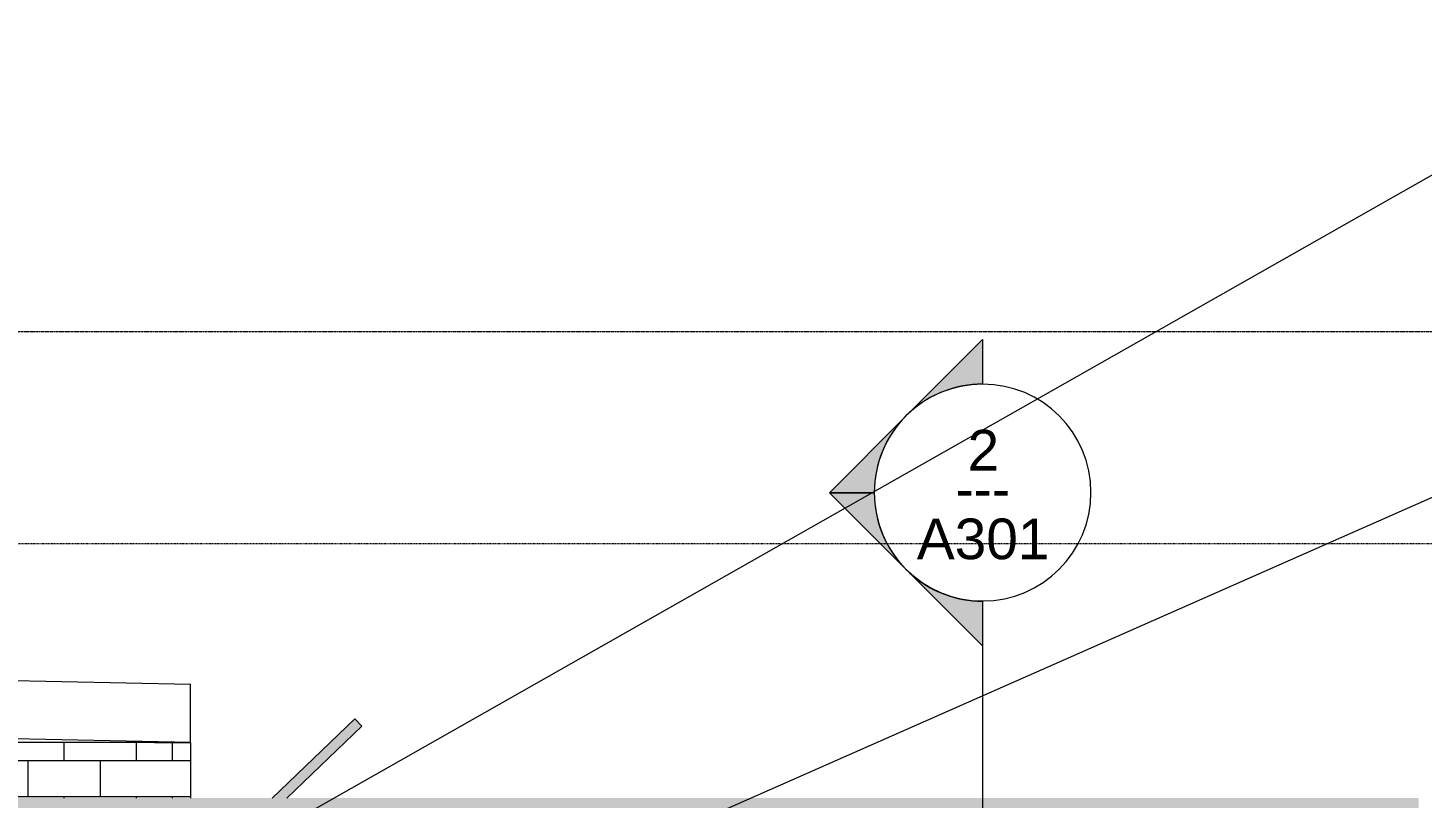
# Model space of a CAD drawing. Header units: inches. Extents: x 1750 to 7619, y -360 to 620.
# Drawn here: x 3559.3 to 3868.1, y 423.7 to 594.2 of the extents above; entities that cross this region are included whole.
import ezdxf

# ---------------------------------------------------------------- set-up
doc = ezdxf.new("R2010")
doc.units = ezdxf.units.IN
doc.header["$MEASUREMENT"] = 0
doc.linetypes.add('Aligning Line 1_8_', pattern=[0.25, 0.125, -0.125])
for name, color, linetype, lineweight in [('0-1', 7, 'Continuous', 5), ('A-GENM', 5, 'Continuous', 9), ('A-ROOF', 132, 'Continuous', 13), ('A-WALL', 113, 'Continuous', 13), ('A-WALL-1', 50, 'Continuous', 13), ('A-WALL-PATT-1', 251, 'Continuous', 9), ('G-ANNO-SYMB', 111, 'Aligning Line 1_8_', 9), ('G-ANNO-SYMB-1', 191, 'Aligning Line 1_8_', 9), ('G-ANNO-SYMB-2', 147, 'Aligning Line 1_8_', 9), ('G-ANNO-SYMB-3', 111, 'Continuous', 9), ('G-ANNO-TEXT', 231, 'Continuous', 9)]:
    doc.layers.add(name, color=color, linetype=linetype, lineweight=lineweight)
doc.styles.add('Arial', font='arial.ttf', dxfattribs={"height": 9})
doc.styles.add('Century Gothic', font='ufonts.com_century-gothic.ttf', dxfattribs={"height": 9})

# ---------------------------------------------------------------- blocks, each defined once
blk = doc.blocks.new('CTR - 2nd Phase_rvt-1-BUILDING ELEVATION - EAST')
at = {"layer": 'G-ANNO-SYMB-1'}
blk.add_line((1910.93, 526.95), (4072.04, 526.95), dxfattribs=at)
blk = doc.blocks.new('CTR - 1st Phase - Common Walls_rvt-1-BUILDING ELEVATION - EAST')
at = {"layer": 'G-ANNO-SYMB-2'}
for p, q in [((1910.93, 526.95), (4072.04, 526.95)), ((1910.93, 526.95), (4072.04, 526.95)), ((1910.96, 526.95), (4071.96, 526.95)), ((1910.93, 480), (4072.04, 480))]:
    blk.add_line(p, q, dxfattribs=at)
blk = doc.blocks.new('CTR - 1st Phase -Stairs _ Elevators_rvt-1-BUILDING ELEVATION - EAST')
at = {"layer": 'A-WALL-PATT-1'}
h = blk.add_hatch(dxfattribs=at)
h.set_pattern_fill('FP_42', color=256, style=0, pattern_type=2)
h.set_pattern_definition([(0, (3503.324, -128), (0, 8), []), (90, (3503.324, -128), (-8, 8), [8, -8])])
h.paths.add_polyline_path([(3549.34, 423.66), (3587.32, 423.66), (3587.32, 436), (3499.32, 436), (3499.32, 423.66), (3548.64, 423.66)], flags=0)
h = blk.add_hatch(dxfattribs=at)
h.set_pattern_fill('FP_41', color=256, style=0, pattern_type=2)
h.set_pattern_definition([(0, (3591.324, -128), (0, 8), []), (90, (3591.324, -128), (-8, 8), [8, -8])])
h.paths.add_polyline_path([(3588.87, 423.66), (3595.32, 423.66), (3595.32, 436), (3587.32, 436), (3587.32, 423.66)], flags=0)
at = {"layer": 'A-WALL-1'}
for p, q in [((3587.32, 436), (3499.32, 436)), ((3587.32, 436), (3595.32, 436)), ((3595.32, 436), (3595.32, 423.66))]:
    blk.add_line(p, q, dxfattribs=at)
at = {"layer": 'G-ANNO-SYMB-2'}
blk.add_line((1910.96, 526.95), (4071.96, 526.95), dxfattribs=at)
blk = doc.blocks.new('Basic Wall _ EXT - FIBER CEMENT - SMALL - ___-2145929-BUILDING ELEVATION - EAST')
at = {"layer": 'A-WALL'}
blk.add_hatch(color=256, dxfattribs=at).paths.add_polyline_path([(2067.11, 418.54), (3867.29, 418.54), (3867.29, 423.66), (2061.36, 423.66), (2061.36, 418.54), (2062.89, 418.54)], flags=0)
blk = doc.blocks.new('Hatch-Precision_Ladders-Roof_Hatch - 2_0_x2_0_-2210683-BUILDING ELEVATION - EAST')
at = {"layer": 'A-GENM'}
blk.add_hatch(color=256, dxfattribs=at).paths.add_polyline_path([(3616.15, 423.66), (3616.64, 423.66), (3633.25, 439.6), (3631.7, 441.22), (3613.39, 423.66)], flags=0)
for p, q in [((3613.39, 423.66), (3631.7, 441.22)), ((3633.25, 439.6), (3616.64, 423.66)), ((3633.25, 439.6), (3631.7, 441.22))]:
    blk.add_line(p, q, dxfattribs=at)
blk = doc.blocks.new('Section - Section Head - Filled-22785-BUILDING ELEVATION - EAST')
at = {"layer": 'G-ANNO-SYMB-3'}
h = blk.add_hatch(color=256, dxfattribs=at)
edge = h.paths.add_edge_path(flags=0)
edge.add_line((2563.93, -108.54), (2547.82, -92.44))
edge.add_line((2547.82, -92.44), (2547.82, -102.35))
edge.add_arc((2547.82, -126.38), 24.03, 47.9216, 90, ccw=False)
h = blk.add_hatch(color=256, dxfattribs=at)
edge = h.paths.add_edge_path(flags=0)
edge.add_arc((2547.82, -126.38), 24, 0, 45, ccw=False)
edge.add_line((2571.82, -126.38), (2581.76, -126.38))
edge.add_line((2581.76, -126.38), (2564.79, -109.41))
h = blk.add_hatch(color=256, dxfattribs=at)
edge = h.paths.add_edge_path(flags=0)
edge.add_line((2564.79, -143.35), (2581.76, -126.38))
edge.add_line((2581.76, -126.38), (2571.82, -126.38))
edge.add_arc((2547.82, -126.38), 24, 315, 360, ccw=False)
h = blk.add_hatch(color=256, dxfattribs=at)
edge = h.paths.add_edge_path(flags=0)
edge.add_arc((2547.82, -126.38), 24.03, 270, 312.0784, ccw=False)
edge.add_line((2547.82, -150.41), (2547.82, -160.32))
edge.add_line((2547.82, -160.32), (2563.93, -144.22))
for p, q in [((2547.82, -102.35), (2547.82, -92.44)), ((2547.82, -92.44), (2563.93, -108.54)), ((2564.79, -109.41), (2581.76, -126.38)), ((2581.76, -126.38), (2564.79, -143.35)), ((2571.82, -126.38), (2581.76, -126.38)), ((2581.76, -126.38), (2571.82, -126.38)), ((2563.93, -144.22), (2547.82, -160.32)), ((2547.82, -160.32), (2547.82, -150.41))]:
    blk.add_line(p, q, dxfattribs=at)
for centre, radius, start, end in [((2547.82, -126.41), 24, 90, 270), ((2547.82, -126.38), 24.03, 47.9216, 90), ((2547.82, -126.41), 24, 270, 90), ((2547.82, -126.38), 24, 360, 45), ((2547.82, -126.38), 24, 315, 360), ((2547.82, -126.38), 24.03, 270, 312.0784)]:
    blk.add_arc(centre, radius, start, end, dxfattribs=at)

msp = doc.modelspace()

# ---------------------------------------------------------------- linework, layer by layer
at = {"layer": 'A-ROOF'}
for p, q in [((3499.3237, 450.8778), (3595.3237, 448.8778)), ((3595.3237, 436), (3595.3237, 448.8778)), ((3595.3237, 436), (3499.3237, 438))]:
    msp.add_line(p, q, dxfattribs=at)
at = {"layer": 'G-ANNO-SYMB'}
for p, q in [((1910.9332, 526.9531), (4072.0372, 526.9531)), ((1910.9332, 480), (4072.0372, 480))]:
    msp.add_line(p, q, dxfattribs=at)
at = {"layer": 'G-ANNO-SYMB-3'}
msp.add_line((3770.7237, 467.281), (3770.7237, -102.3784), dxfattribs=at)
at = {"layer": 'G-ANNO-TEXT'}
for p, q in [((3424.9289, 309.0407), (3927.6533, 594.1803)), ((3499.4811, 326.6574), (3923.3452, 513.6833))]:
    msp.add_line(p, q, dxfattribs=at)

# ---------------------------------------------------------------- block references
at = {"layer": '0-1'}
for name in ['CTR - 2nd Phase_rvt-1-BUILDING ELEVATION - EAST', 'CTR - 1st Phase - Common Walls_rvt-1-BUILDING ELEVATION - EAST', 'CTR - 1st Phase -Stairs _ Elevators_rvt-1-BUILDING ELEVATION - EAST']:
    msp.add_blockref(name, (0, 0), dxfattribs=at)
at = {"layer": 'A-GENM'}
msp.add_blockref('Hatch-Precision_Ladders-Roof_Hatch - 2_0_x2_0_-2210683-BUILDING ELEVATION - EAST', (0, 0), dxfattribs=at)
at = {"layer": 'A-WALL'}
msp.add_blockref('Basic Wall _ EXT - FIBER CEMENT - SMALL - ___-2145929-BUILDING ELEVATION - EAST', (0, 0), dxfattribs=at)
at = {"layer": 'G-ANNO-SYMB-3', "rotation": 180}
msp.add_blockref('Section - Section Head - Filled-22785-BUILDING ELEVATION - EAST', (6318.5449, 364.9027), dxfattribs=at)

# ---------------------------------------------------------------- texts
at = {"layer": 'G-ANNO-SYMB-3', "char_height": 9, "attachment_point": 1}
for s, insert, width, style in [('2', (3767.4028, 505.1897), 8.484, 'Arial'), ('---', (3764.7514, 496.683), 15.453, 'Century Gothic'), ('A301', (3756.1587, 485.5534), 35.754, 'Arial')]:
    msp.add_mtext(s, dxfattribs=dict(at, insert=insert, width=width, style=style))

doc.saveas('drawing.dxf')
